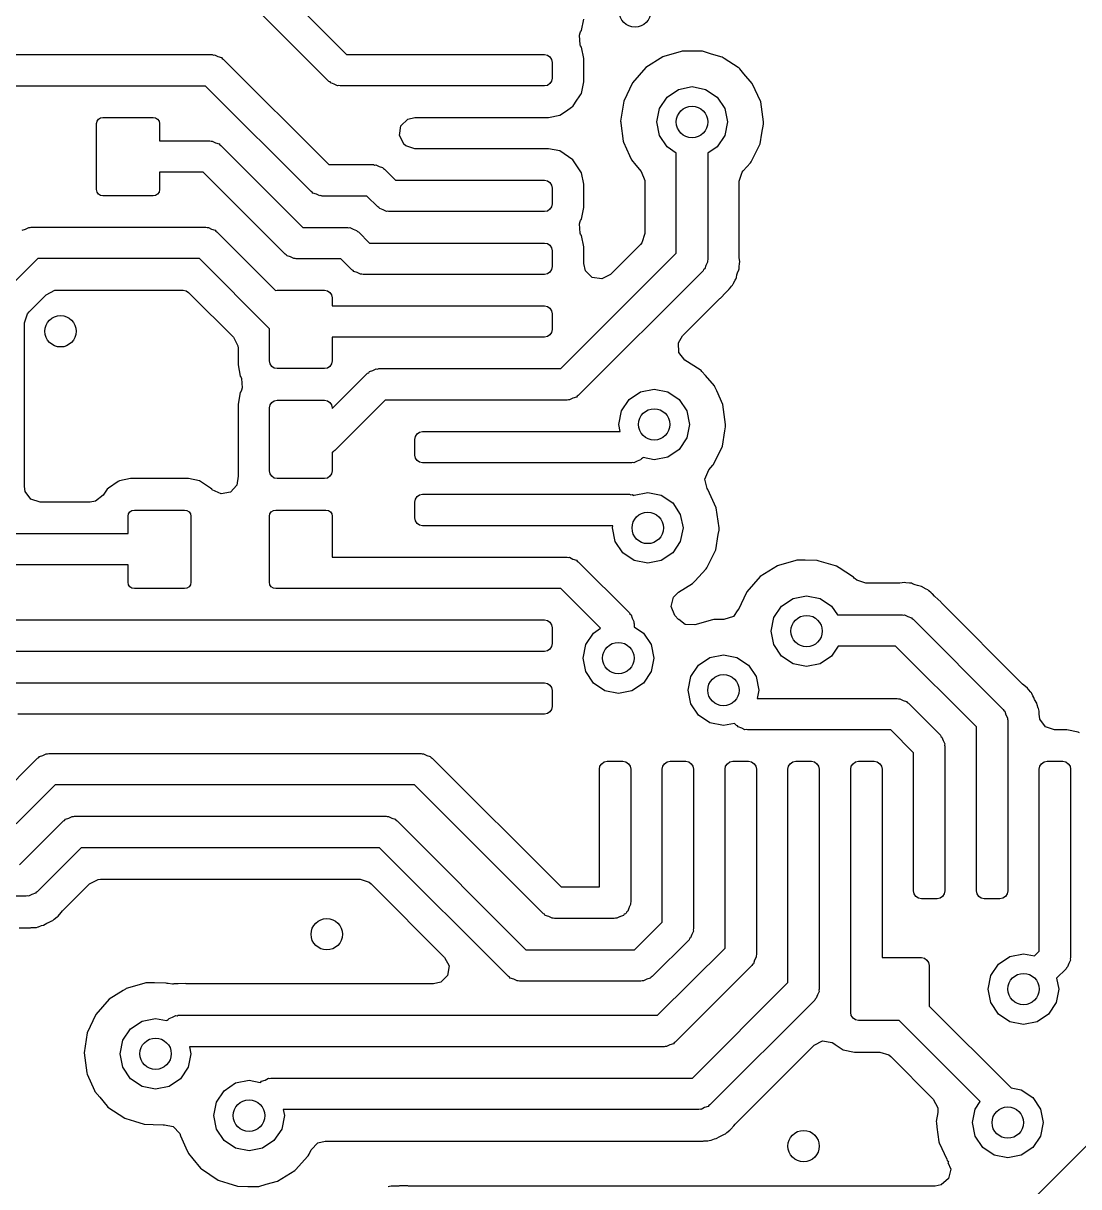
# Model space of a CAD drawing. Extents: x 100.2 to 143.8, y -109.8 to -50.2.
# Drawn here: x 125.68 to 132.4, y -103.61 to -96.2 of the extents above; entities that cross this region are included whole.
import ezdxf

# ---------------------------------------------------------------- set-up
doc = ezdxf.new("R2010")
doc.units = 0
doc.layers.add('BLACK', color=7, linetype='CONTINUOUS')

msp = doc.modelspace()

# ---------------------------------------------------------------- linework, layer by layer
at = {"layer": 'BLACK', "linetype": 'CONTINUOUS'}
for p, q in [((125.479, -94.1381), (127.741, -96.4)), ((127.629, -96.5707), (125.309, -94.2502)), ((129.236, -96.2477), (129.251, -96.1747)), ((129.223, -96.2769), (129.228, -96.2621)), ((129.228, -96.3379), (129.223, -96.2769)), ((129.228, -96.2621), (129.231, -96.2558)), ((129.231, -96.2558), (129.236, -96.2477)), ((129.231, -96.3442), (129.228, -96.3379)), ((129.236, -96.3523), (129.231, -96.3442)), ((129.251, -96.4253), (129.236, -96.3523)), ((125.375, -96.4005), (126.885, -96.4005)), ((126.885, -96.4005), (126.893, -96.403)), ((126.893, -96.403), (126.901, -96.4017)), ((126.901, -96.4017), (126.922, -96.4123)), ((126.922, -96.4123), (126.944, -96.4196)), ((126.944, -96.4196), (126.949, -96.4261)), ((126.949, -96.4261), (126.956, -96.4298)), ((126.956, -96.4298), (127.627, -97.101)), ((127.741, -96.4), (129, -96.4)), ((129, -96.4), (129.019, -96.4038)), ((129.019, -96.4038), (129.035, -96.4146)), ((129.035, -96.4146), (129.046, -96.4309)), ((129.046, -96.4309), (129.05, -96.45)), ((129.251, -96.5747), (129.251, -96.4253)), ((129.754, -96.414), (129.645, -96.4829)), ((129.761, -96.4121), (129.754, -96.414)), ((129.871, -96.3805), (129.761, -96.4121)), ((129.761, -96.4121), (129.761, -96.4121)), ((129.878, -96.3786), (129.871, -96.3805)), ((129.871, -96.3805), (129.871, -96.3805)), ((129.885, -96.3786), (129.878, -96.3786)), ((129.931, -96.3789), (129.885, -96.3786)), ((130.007, -96.3794), (129.931, -96.3789)), ((130.058, -96.3946), (130.007, -96.3794)), ((130.124, -96.4143), (130.058, -96.3946)), ((130.131, -96.4163), (130.124, -96.4143)), ((130.124, -96.4143), (130.124, -96.4143)), ((130.145, -96.4253), (130.131, -96.4163)), ((130.233, -96.4827), (130.145, -96.4253)), ((129.05, -96.45), (129.05, -96.55)), ((129.645, -96.4829), (129.56, -96.5796)), ((130.239, -96.4865), (130.233, -96.4827)), ((130.233, -96.4827), (130.233, -96.4827)), ((130.244, -96.4919), (130.239, -96.4865)), ((130.27, -96.5227), (130.244, -96.4919)), ((130.244, -96.4919), (130.244, -96.4919)), ((127.636, -96.5744), (127.629, -96.5707)), ((127.641, -96.5809), (127.636, -96.5744)), ((127.663, -96.5881), (127.641, -96.5809)), ((127.684, -96.5988), (127.663, -96.5881)), ((129.035, -96.5854), (129.019, -96.5962)), ((129.046, -96.5691), (129.035, -96.5854)), ((129.05, -96.55), (129.046, -96.5691)), ((129.236, -96.6477), (129.251, -96.5747)), ((129.56, -96.5796), (129.505, -96.6964)), ((130.323, -96.5843), (130.27, -96.5227)), ((130.377, -96.7018), (130.323, -96.5843)), ((126.844, -96.6005), (125.333, -96.6005)), ((127.515, -97.2717), (126.844, -96.6005)), ((127.692, -96.5975), (127.684, -96.5988)), ((127.7, -96.6), (127.692, -96.5975)), ((129, -96.6), (127.7, -96.6)), ((129.019, -96.5962), (129, -96.6)), ((129.199, -96.7034), (129.231, -96.6558)), ((129.231, -96.6558), (129.236, -96.6477)), ((129.781, -96.6704), (129.854, -96.6216)), ((129.854, -96.6216), (129.94, -96.6045)), ((129.94, -96.6045), (130.026, -96.6216)), ((130.026, -96.6216), (130.099, -96.6704)), ((129.14, -96.758), (129.172, -96.736)), ((129.172, -96.736), (129.181, -96.7306)), ((129.181, -96.7306), (129.199, -96.7034)), ((129.505, -96.6964), (129.485, -96.8239)), ((129.732, -96.7434), (129.781, -96.6704)), ((130.099, -96.6704), (130.148, -96.7434)), ((130.395, -96.8295), (130.377, -96.7018)), ((126.153, -96.8247), (126.162, -96.8117)), ((126.162, -96.8117), (126.175, -96.803)), ((126.175, -96.803), (126.19, -96.8)), ((126.19, -96.8), (126.51, -96.8)), ((126.51, -96.8), (126.525, -96.803)), ((126.525, -96.803), (126.538, -96.8117)), ((126.538, -96.8117), (126.547, -96.8247)), ((128.087, -96.8546), (128.13, -96.8113)), ((128.13, -96.8113), (128.175, -96.8005)), ((128.175, -96.8005), (128.222, -96.8005)), ((128.222, -96.8005), (128.225, -96.8)), ((128.225, -96.8), (129.027, -96.8)), ((129.027, -96.8), (129.098, -96.786)), ((129.098, -96.786), (129.14, -96.758)), ((129.715, -96.8295), (129.732, -96.7434)), ((130.148, -96.7434), (130.165, -96.8295)), ((126.15, -96.84), (126.153, -96.8247)), ((126.15, -97.26), (126.15, -96.84)), ((126.547, -96.8247), (126.55, -96.84)), ((126.55, -96.84), (126.55, -96.95)), ((128.077, -96.915), (128.087, -96.8546)), ((129.485, -96.8239), (129.486, -96.8309)), ((129.486, -96.8309), (129.486, -96.8309)), ((129.486, -96.8309), (129.487, -96.8373)), ((129.487, -96.8373), (129.502, -96.9519)), ((129.732, -96.9156), (129.715, -96.8295)), ((130.165, -96.8295), (130.148, -96.9156)), ((130.385, -96.9005), (130.394, -96.8444)), ((130.394, -96.8444), (130.395, -96.8406)), ((130.394, -96.8444), (130.394, -96.8444)), ((130.395, -96.8406), (130.395, -96.8295)), ((126.55, -96.95), (126.87, -96.95)), ((126.87, -96.95), (126.878, -96.9525)), ((126.878, -96.9525), (126.886, -96.9512)), ((126.886, -96.9512), (126.907, -96.9619)), ((126.907, -96.9619), (126.929, -96.9691)), ((128.105, -96.9695), (128.077, -96.915)), ((129.502, -96.9519), (129.504, -96.9583)), ((129.504, -96.9583), (129.504, -96.9583)), ((129.504, -96.9583), (129.542, -97.0435)), ((129.781, -96.9886), (129.732, -96.9156)), ((130.148, -96.9156), (130.099, -96.9886)), ((130.374, -96.9679), (130.385, -96.9005)), ((126.929, -96.9691), (126.934, -96.9756)), ((126.934, -96.9756), (126.941, -96.9793)), ((126.941, -96.9793), (127.462, -97.5005)), ((128.106, -96.9705), (128.105, -96.9695)), ((128.118, -96.9806), (128.106, -96.9705)), ((128.176, -96.9995), (128.118, -96.9806)), ((128.222, -96.9995), (128.176, -96.9995)), ((128.225, -97), (128.222, -96.9995)), ((129.027, -97), (128.225, -97)), ((129.098, -97.014), (129.027, -97)), ((129.181, -97.0694), (129.098, -97.014)), ((129.84, -97.0281), (129.781, -96.9886)), ((129.84, -97.6643), (129.84, -97.0281)), ((130.099, -96.9886), (130.04, -97.0281)), ((130.04, -97.0281), (130.04, -97.7057)), ((130.317, -97.084), (130.374, -96.9679)), ((127.627, -97.101), (127.912, -97.101)), ((127.912, -97.101), (127.919, -97.1035)), ((127.919, -97.1035), (127.927, -97.1022)), ((127.927, -97.1022), (127.948, -97.1128)), ((127.948, -97.1128), (127.97, -97.1201)), ((129.236, -97.1523), (129.181, -97.0694)), ((129.542, -97.0435), (129.554, -97.07)), ((129.554, -97.07), (129.582, -97.1034)), ((129.582, -97.1034), (129.616, -97.1446)), ((130.266, -97.1406), (130.313, -97.0892)), ((130.313, -97.0892), (130.317, -97.084)), ((130.313, -97.0892), (130.313, -97.0892)), ((126.829, -97.15), (126.55, -97.15)), ((126.55, -97.15), (126.55, -97.26)), ((127.35, -97.6712), (126.829, -97.15)), ((127.97, -97.1201), (127.975, -97.1266)), ((127.975, -97.1266), (127.982, -97.1303)), ((127.982, -97.1303), (128.052, -97.2)), ((129.251, -97.2253), (129.236, -97.1523)), ((129.616, -97.1446), (129.639, -97.2013)), ((130.241, -97.207), (130.259, -97.1488)), ((130.259, -97.1488), (130.266, -97.1406)), ((126.153, -97.2753), (126.15, -97.26)), ((126.55, -97.26), (126.547, -97.2753)), ((128.052, -97.2), (129, -97.2)), ((129, -97.2), (129.019, -97.2038)), ((129.019, -97.2038), (129.035, -97.2146)), ((129.035, -97.2146), (129.046, -97.2309)), ((129.046, -97.2309), (129.05, -97.25)), ((129.05, -97.25), (129.05, -97.35)), ((129.251, -97.3747), (129.251, -97.2253)), ((129.639, -97.2013), (129.64, -97.2083)), ((129.64, -97.2083), (129.64, -97.5402)), ((130.241, -97.6783), (130.241, -97.207)), ((126.162, -97.2883), (126.153, -97.2753)), ((126.175, -97.297), (126.162, -97.2883)), ((126.19, -97.3), (126.175, -97.297)), ((126.51, -97.3), (126.19, -97.3)), ((126.525, -97.297), (126.51, -97.3)), ((126.538, -97.2883), (126.525, -97.297)), ((126.547, -97.2753), (126.538, -97.2883)), ((127.522, -97.2753), (127.515, -97.2717)), ((127.527, -97.2819), (127.522, -97.2753)), ((127.549, -97.2891), (127.527, -97.2819)), ((127.57, -97.2997), (127.549, -97.2891)), ((127.578, -97.2985), (127.57, -97.2997)), ((127.586, -97.301), (127.578, -97.2985)), ((127.87, -97.301), (127.586, -97.301)), ((127.94, -97.3707), (127.87, -97.301)), ((127.947, -97.3744), (127.94, -97.3707)), ((127.952, -97.3809), (127.947, -97.3744)), ((127.974, -97.3881), (127.952, -97.3809)), ((127.995, -97.3988), (127.974, -97.3881)), ((128.003, -97.3975), (127.995, -97.3988)), ((128.011, -97.4), (128.003, -97.3975)), ((129, -97.4), (128.011, -97.4)), ((129.019, -97.3962), (129, -97.4)), ((129.035, -97.3854), (129.019, -97.3962)), ((129.046, -97.3691), (129.035, -97.3854)), ((129.05, -97.35), (129.046, -97.3691)), ((129.236, -97.4477), (129.251, -97.3747)), ((129.223, -97.4769), (129.228, -97.4621)), ((129.228, -97.5379), (129.223, -97.4769)), ((129.228, -97.4621), (129.231, -97.4558)), ((129.231, -97.4558), (129.236, -97.4477)), ((125.675, -97.5186), (125.697, -97.5114)), ((125.697, -97.5114), (125.718, -97.5008)), ((125.718, -97.5008), (125.726, -97.502)), ((125.726, -97.502), (125.734, -97.4995)), ((125.734, -97.4995), (126.845, -97.4995)), ((126.845, -97.4995), (126.853, -97.502)), ((126.853, -97.502), (126.861, -97.5008)), ((126.861, -97.5008), (126.882, -97.5114)), ((126.882, -97.5114), (126.904, -97.5186)), ((126.904, -97.5186), (126.909, -97.5251)), ((126.909, -97.5251), (126.916, -97.5288)), ((126.916, -97.5288), (127.289, -97.9021)), ((127.462, -97.5005), (127.746, -97.5005)), ((127.746, -97.5005), (127.754, -97.503)), ((127.754, -97.503), (127.762, -97.5017)), ((127.762, -97.5017), (127.783, -97.5123)), ((127.783, -97.5123), (127.805, -97.5196)), ((127.805, -97.5196), (127.81, -97.5261)), ((127.81, -97.5261), (127.817, -97.5298)), ((127.817, -97.5298), (127.887, -97.6)), ((129.231, -97.5442), (129.228, -97.5379)), ((129.236, -97.5523), (129.231, -97.5442)), ((129.251, -97.6253), (129.236, -97.5523)), ((129.64, -97.5402), (129.621, -97.5984)), ((127.887, -97.6), (129, -97.6)), ((129, -97.6), (129.019, -97.6038)), ((129.019, -97.6038), (129.035, -97.6146)), ((129.035, -97.6146), (129.046, -97.6309)), ((129.046, -97.6309), (129.05, -97.65)), ((129.251, -97.7312), (129.251, -97.6253)), ((129.611, -97.6102), (129.42, -97.8012)), ((129.621, -97.5984), (129.611, -97.6102)), ((125.775, -97.6995), (125.49, -97.9841)), ((126.804, -97.6995), (125.775, -97.6995)), ((127.25, -98.1457), (126.804, -97.6995)), ((127.357, -97.6749), (127.35, -97.6712)), ((127.362, -97.6814), (127.357, -97.6749)), ((127.384, -97.6886), (127.362, -97.6814)), ((127.405, -97.6992), (127.384, -97.6886)), ((127.413, -97.698), (127.405, -97.6992)), ((127.42, -97.7005), (127.413, -97.698)), ((127.705, -97.7005), (127.42, -97.7005)), ((127.775, -97.7707), (127.705, -97.7005)), ((129.05, -97.65), (129.05, -97.75)), ((129.104, -98.4), (129.84, -97.6643)), ((130.241, -97.6917), (130.241, -97.6783)), ((130.245, -97.7206), (130.241, -97.6917)), ((127.782, -97.7744), (127.775, -97.7707)), ((127.787, -97.7809), (127.782, -97.7744)), ((129.046, -97.7691), (129.035, -97.7854)), ((129.05, -97.75), (129.046, -97.7691)), ((130.011, -97.7764), (129.216, -98.5707)), ((129.261, -97.7761), (129.251, -97.7312)), ((129.305, -97.8194), (129.261, -97.7761)), ((130.014, -97.7692), (130.011, -97.7764)), ((130.021, -97.7645), (130.014, -97.7692)), ((130.028, -97.7422), (130.021, -97.7645)), ((130.039, -97.7213), (130.028, -97.7422)), ((130.04, -97.7057), (130.038, -97.7134)), ((130.038, -97.7134), (130.039, -97.7213)), ((130.23, -97.7898), (130.237, -97.7716)), ((130.237, -97.7715), (130.24, -97.7651)), ((130.237, -97.7716), (130.237, -97.7715)), ((130.24, -97.7651), (130.241, -97.7588)), ((130.241, -97.7526), (130.243, -97.7297)), ((130.241, -97.7588), (130.241, -97.7526)), ((130.243, -97.7295), (130.245, -97.7206)), ((130.243, -97.7297), (130.243, -97.7295)), ((130.243, -97.7295), (130.243, -97.7295)), ((127.809, -97.7881), (127.787, -97.7809)), ((127.83, -97.7988), (127.809, -97.7881)), ((127.838, -97.7975), (127.83, -97.7988)), ((127.846, -97.8), (127.838, -97.7975)), ((129, -97.8), (127.846, -97.8)), ((129.019, -97.7962), (129, -97.8)), ((129.035, -97.7854), (129.019, -97.7962)), ((129.365, -97.829), (129.305, -97.8194)), ((129.42, -97.8012), (129.365, -97.829)), ((130.203, -97.8583), (130.213, -97.839)), ((130.213, -97.839), (130.214, -97.8371)), ((130.214, -97.8371), (130.219, -97.8295)), ((130.214, -97.8371), (130.214, -97.8371)), ((130.219, -97.8295), (130.222, -97.8194)), ((130.222, -97.8194), (130.226, -97.8036)), ((130.226, -97.8036), (130.23, -97.7898)), ((125.829, -97.929), (125.884, -97.9012)), ((125.884, -97.9012), (125.899, -97.9)), ((125.899, -97.9), (126.4, -97.9)), ((126.4, -97.9), (126.4, -97.9)), ((126.4, -97.9), (126.7, -97.9)), ((126.7, -97.9), (126.719, -97.9038)), ((126.719, -97.9038), (126.735, -97.9146)), ((126.735, -97.9146), (126.739, -97.9195)), ((126.739, -97.9195), (126.75, -97.929)), ((127.289, -97.9021), (127.3, -97.9)), ((127.3, -97.9), (127.6, -97.9)), ((127.6, -97.9), (127.619, -97.9038)), ((127.619, -97.9038), (127.635, -97.9146)), ((127.635, -97.9146), (127.646, -97.9309)), ((130.122, -97.9511), (130.156, -97.9149)), ((130.156, -97.9149), (130.158, -97.9122)), ((130.158, -97.9122), (130.172, -97.8984)), ((130.172, -97.8984), (130.175, -97.8947)), ((130.175, -97.8947), (130.178, -97.8908)), ((130.178, -97.8908), (130.192, -97.8757)), ((130.192, -97.8757), (130.198, -97.869)), ((130.192, -97.8757), (130.192, -97.8757)), ((130.198, -97.869), (130.202, -97.8605)), ((130.202, -97.8605), (130.203, -97.8583)), ((130.202, -97.8605), (130.202, -97.8605)), ((125.72, -98.0381), (125.829, -97.929)), ((126.75, -97.929), (127.021, -98.1998)), ((127.646, -97.9309), (127.65, -97.95)), ((127.65, -97.95), (127.65, -98)), ((127.65, -98), (129, -98)), ((129, -98), (129.019, -98.0038)), ((129.963, -98.1082), (130.115, -97.956)), ((130.115, -97.956), (130.118, -97.9533)), ((130.118, -97.9533), (130.122, -97.9511)), ((125.691, -98.1082), (125.71, -98.05)), ((125.71, -98.05), (125.72, -98.0381)), ((129.019, -98.0038), (129.035, -98.0146)), ((129.035, -98.0146), (129.046, -98.0309)), ((129.046, -98.0309), (129.05, -98.05)), ((129.05, -98.05), (129.05, -98.15)), ((125.691, -99.1505), (125.691, -98.1082)), ((127.25, -98.35), (127.25, -98.1457)), ((129.05, -98.15), (129.046, -98.1691)), ((129.879, -98.192), (129.963, -98.1082)), ((127.021, -98.1998), (127.048, -98.2543)), ((129, -98.2), (127.65, -98.2)), ((127.65, -98.2), (127.65, -98.35)), ((129.019, -98.1962), (129, -98.2)), ((129.035, -98.1854), (129.019, -98.1962)), ((129.046, -98.1691), (129.035, -98.1854)), ((129.853, -98.2364), (129.879, -98.192)), ((127.048, -98.2543), (127.05, -98.2698)), ((127.05, -98.2698), (127.05, -98.3747)), ((129.856, -98.2975), (129.853, -98.2364)), ((129.895, -98.345), (129.856, -98.2975)), ((127.254, -98.3691), (127.25, -98.35)), ((127.265, -98.3854), (127.254, -98.3691)), ((127.646, -98.3691), (127.635, -98.3854)), ((127.65, -98.35), (127.646, -98.3691)), ((129.992, -98.4082), (129.895, -98.345)), ((127.05, -98.3747), (127.064, -98.4477)), ((127.281, -98.3962), (127.265, -98.3854)), ((127.3, -98.4), (127.281, -98.3962)), ((127.6, -98.4), (127.3, -98.4)), ((127.619, -98.3962), (127.6, -98.4)), ((127.635, -98.3854), (127.619, -98.3962)), ((127.65, -98.6543), (127.875, -98.4293)), ((127.875, -98.4293), (127.882, -98.4256)), ((127.882, -98.4256), (127.887, -98.4191)), ((127.887, -98.4191), (127.909, -98.4119)), ((127.909, -98.4119), (127.93, -98.4012)), ((127.93, -98.4012), (127.938, -98.4025)), ((127.938, -98.4025), (127.946, -98.4)), ((127.946, -98.4), (129.104, -98.4)), ((129.998, -98.412), (129.992, -98.4082)), ((129.992, -98.4082), (129.992, -98.4082)), ((130.003, -98.4174), (129.998, -98.412)), ((130.026, -98.4444), (130.003, -98.4174)), ((130.003, -98.4174), (130.003, -98.4174)), ((130.082, -98.5098), (130.026, -98.4444)), ((127.064, -98.4477), (127.069, -98.4558)), ((127.069, -98.4558), (127.072, -98.4621)), ((127.072, -98.4621), (127.077, -98.5231)), ((130.085, -98.5162), (130.082, -98.5098)), ((130.097, -98.5411), (130.085, -98.5162)), ((130.085, -98.5162), (130.085, -98.5162)), ((127.064, -98.5523), (127.05, -98.6253)), ((127.069, -98.5442), (127.064, -98.5523)), ((127.072, -98.5379), (127.069, -98.5442)), ((127.077, -98.5231), (127.072, -98.5379)), ((129.182, -98.5881), (129.161, -98.5988)), ((129.204, -98.5809), (129.182, -98.5881)), ((129.209, -98.5744), (129.204, -98.5809)), ((129.216, -98.5707), (129.209, -98.5744)), ((129.54, -98.5959), (129.613, -98.5471)), ((129.613, -98.5471), (129.699, -98.53)), ((129.699, -98.53), (129.785, -98.5471)), ((129.785, -98.5471), (129.858, -98.5959)), ((130.136, -98.6273), (130.097, -98.5411)), ((127.05, -98.6253), (127.05, -99.0747)), ((127.25, -98.65), (127.254, -98.6309)), ((127.25, -99.05), (127.25, -98.65)), ((127.254, -98.6309), (127.265, -98.6146)), ((127.265, -98.6146), (127.281, -98.6038)), ((127.281, -98.6038), (127.3, -98.6)), ((127.3, -98.6), (127.6, -98.6)), ((127.6, -98.6), (127.619, -98.6038)), ((127.619, -98.6038), (127.635, -98.6146)), ((127.635, -98.6146), (127.646, -98.6309)), ((127.646, -98.6309), (127.65, -98.65)), ((127.65, -98.65), (127.65, -98.6543)), ((127.987, -98.6), (127.666, -98.9207)), ((129.146, -98.6), (127.987, -98.6)), ((129.153, -98.5975), (129.146, -98.6)), ((129.161, -98.5988), (129.153, -98.5975)), ((129.491, -98.6689), (129.54, -98.5959)), ((129.858, -98.5959), (129.907, -98.6689)), ((130.154, -98.755), (130.136, -98.6273)), ((129.474, -98.755), (129.491, -98.6689)), ((129.907, -98.6689), (129.924, -98.755)), ((128.179, -98.8309), (128.19, -98.8146)), ((128.19, -98.8146), (128.206, -98.8038)), ((128.206, -98.8038), (128.225, -98.8)), ((128.225, -98.8), (129.483, -98.8)), ((129.483, -98.8), (129.474, -98.755)), ((129.924, -98.755), (129.907, -98.8411)), ((130.133, -98.8934), (130.149, -98.7962)), ((130.149, -98.7962), (130.153, -98.7699)), ((130.153, -98.7699), (130.154, -98.7661)), ((130.153, -98.7699), (130.153, -98.7699)), ((130.154, -98.7661), (130.154, -98.755)), ((128.175, -98.85), (128.179, -98.8309)), ((128.175, -98.95), (128.175, -98.85)), ((129.907, -98.8411), (129.858, -98.9141)), ((127.654, -98.9309), (127.65, -98.9324)), ((127.65, -98.9324), (127.65, -99.05)), ((127.659, -98.9244), (127.654, -98.9309)), ((127.666, -98.9207), (127.659, -98.9244)), ((128.179, -98.9691), (128.175, -98.95)), ((129.785, -98.9629), (129.699, -98.98)), ((129.858, -98.9141), (129.785, -98.9629)), ((130.076, -99.0095), (130.133, -98.8934)), ((128.19, -98.9854), (128.179, -98.9691)), ((128.206, -98.9962), (128.19, -98.9854)), ((128.225, -99), (128.206, -98.9962)), ((129.554, -99), (128.225, -99)), ((129.562, -98.9975), (129.554, -99)), ((129.57, -98.9988), (129.562, -98.9975)), ((129.591, -98.9881), (129.57, -98.9988)), ((129.613, -98.9809), (129.591, -98.9881)), ((129.618, -98.9744), (129.613, -98.9809)), ((129.625, -98.9707), (129.618, -98.9744)), ((129.629, -98.9661), (129.625, -98.9707)), ((129.699, -98.98), (129.629, -98.9661)), ((130.046, -99.0431), (130.072, -99.0147)), ((130.072, -99.0147), (130.076, -99.0095)), ((130.072, -99.0147), (130.072, -99.0147)), ((126.366, -99.0995), (126.296, -99.1135)), ((126.397, -99.0995), (126.366, -99.0995)), ((126.4, -99.1), (126.397, -99.0995)), ((126.7, -99.1), (126.4, -99.1)), ((126.703, -99.0995), (126.7, -99.1)), ((126.734, -99.0995), (126.703, -99.0995)), ((126.804, -99.1135), (126.734, -99.0995)), ((127.05, -99.0844), (127.043, -99.1408)), ((127.05, -99.0747), (127.051, -99.0801)), ((127.051, -99.0843), (127.05, -99.0844)), ((127.051, -99.0801), (127.051, -99.0803)), ((127.051, -99.0803), (127.051, -99.0843)), ((127.254, -99.0691), (127.25, -99.05)), ((127.265, -99.0854), (127.254, -99.0691)), ((127.281, -99.0962), (127.265, -99.0854)), ((127.3, -99.1), (127.281, -99.0962)), ((127.6, -99.1), (127.3, -99.1)), ((127.619, -99.0962), (127.6, -99.1)), ((127.635, -99.0854), (127.619, -99.0962)), ((127.646, -99.0691), (127.635, -99.0854)), ((127.65, -99.05), (127.646, -99.0691)), ((130.021, -99.1036), (130.046, -99.0431)), ((130.036, -99.1628), (130.021, -99.1036)), ((125.696, -99.1811), (125.691, -99.1505)), ((125.732, -99.2306), (125.696, -99.1811)), ((126.217, -99.1666), (126.195, -99.1996)), ((126.225, -99.1612), (126.217, -99.1666)), ((126.288, -99.1189), (126.225, -99.1612)), ((126.296, -99.1135), (126.288, -99.1189)), ((126.288, -99.1189), (126.288, -99.1189)), ((126.812, -99.1189), (126.804, -99.1135)), ((126.875, -99.1612), (126.812, -99.1189)), ((126.812, -99.1189), (126.812, -99.1189)), ((126.883, -99.1666), (126.875, -99.1612)), ((126.886, -99.1707), (126.883, -99.1666)), ((126.942, -99.1977), (126.886, -99.1707)), ((127.002, -99.1858), (126.942, -99.1977)), ((127.043, -99.1408), (127.002, -99.1858)), ((130.036, -99.1636), (130.036, -99.1628)), ((130.041, -99.169), (130.036, -99.1636)), ((130.094, -99.2864), (130.041, -99.169)), ((125.79, -99.2495), (125.732, -99.2306)), ((126.108, -99.2495), (125.79, -99.2495)), ((126.143, -99.2434), (126.108, -99.2495)), ((126.191, -99.2055), (126.143, -99.2434)), ((126.195, -99.1996), (126.191, -99.2055)), ((128.175, -99.25), (128.179, -99.2309)), ((128.175, -99.35), (128.175, -99.25)), ((128.179, -99.2309), (128.19, -99.2146)), ((128.19, -99.2146), (128.206, -99.2038)), ((128.206, -99.2038), (128.225, -99.2)), ((128.225, -99.2), (129.543, -99.2)), ((129.543, -99.2), (129.551, -99.2025)), ((129.551, -99.2025), (129.559, -99.2012)), ((129.559, -99.2012), (129.57, -99.207)), ((129.57, -99.207), (129.572, -99.2063)), ((129.572, -99.2063), (129.658, -99.1892)), ((129.658, -99.1892), (129.744, -99.2063)), ((129.744, -99.2063), (129.817, -99.2551)), ((129.817, -99.2551), (129.865, -99.3281)), ((126.35, -99.34), (126.353, -99.3247)), ((126.353, -99.3247), (126.362, -99.3117)), ((126.362, -99.3117), (126.375, -99.303)), ((126.375, -99.303), (126.39, -99.3)), ((126.39, -99.3), (126.71, -99.3)), ((126.71, -99.3), (126.725, -99.303)), ((126.725, -99.303), (126.738, -99.3117)), ((126.738, -99.3117), (126.747, -99.3247)), ((126.747, -99.3247), (126.75, -99.34)), ((127.25, -99.34), (127.253, -99.3247)), ((127.253, -99.3247), (127.262, -99.3117)), ((127.262, -99.3117), (127.275, -99.303)), ((127.275, -99.303), (127.29, -99.3)), ((127.29, -99.3), (127.61, -99.3)), ((127.61, -99.3), (127.625, -99.303)), ((127.625, -99.303), (127.638, -99.3117)), ((127.638, -99.3117), (127.647, -99.3247)), ((127.647, -99.3247), (127.65, -99.34)), ((129.865, -99.3281), (129.883, -99.4142)), ((130.113, -99.4142), (130.094, -99.2864)), ((126.35, -99.45), (126.35, -99.34)), ((126.75, -99.34), (126.75, -99.76)), ((127.25, -99.76), (127.25, -99.34)), ((127.65, -99.34), (127.65, -99.6)), ((128.179, -99.3691), (128.175, -99.35)), ((128.19, -99.3854), (128.179, -99.3691)), ((128.206, -99.3962), (128.19, -99.3854)), ((128.225, -99.4), (128.206, -99.3962)), ((129.435, -99.4), (128.225, -99.4)), ((129.433, -99.4142), (129.435, -99.4)), ((125.49, -99.45), (126.35, -99.45)), ((129.45, -99.5003), (129.433, -99.4142)), ((129.883, -99.4142), (129.865, -99.5003)), ((130.091, -99.5525), (130.107, -99.4565)), ((130.107, -99.4565), (130.112, -99.4291)), ((130.112, -99.4291), (130.113, -99.4253)), ((130.112, -99.4291), (130.112, -99.4291)), ((130.113, -99.4253), (130.113, -99.4142)), ((129.499, -99.5733), (129.45, -99.5003)), ((129.865, -99.5003), (129.817, -99.5733)), ((130.035, -99.6687), (130.091, -99.5525)), ((127.65, -99.6), (129.146, -99.6)), ((129.146, -99.6), (129.153, -99.6025)), ((129.153, -99.6025), (129.161, -99.6012)), ((129.161, -99.6012), (129.182, -99.6119)), ((129.182, -99.6119), (129.204, -99.6191)), ((129.204, -99.6191), (129.209, -99.6256)), ((129.209, -99.6256), (129.216, -99.6293)), ((129.216, -99.6293), (129.542, -99.9546)), ((129.572, -99.622), (129.499, -99.5733)), ((129.658, -99.6392), (129.572, -99.622)), ((129.744, -99.622), (129.658, -99.6392)), ((129.817, -99.5733), (129.744, -99.622)), ((130.6, -99.6217), (130.49, -99.6532)), ((130.607, -99.6197), (130.6, -99.6217)), ((130.6, -99.6217), (130.6, -99.6217)), ((130.614, -99.6198), (130.607, -99.6197)), ((130.66, -99.62), (130.614, -99.6198)), ((130.736, -99.6205), (130.66, -99.62)), ((130.75, -99.6247), (130.736, -99.6205)), ((130.853, -99.6555), (130.75, -99.6247)), ((126.35, -99.65), (125.458, -99.65)), ((126.35, -99.76), (126.35, -99.65)), ((129.958, -99.7538), (130.03, -99.6739)), ((130.03, -99.6739), (130.035, -99.6687)), ((130.03, -99.6739), (130.03, -99.6739)), ((130.483, -99.6552), (130.374, -99.724)), ((130.49, -99.6532), (130.483, -99.6552)), ((130.49, -99.6532), (130.49, -99.6532)), ((130.86, -99.6575), (130.853, -99.6555)), ((130.853, -99.6555), (130.853, -99.6555)), ((130.877, -99.6687), (130.86, -99.6575)), ((130.962, -99.7238), (130.877, -99.6687)), ((126.353, -99.7753), (126.35, -99.76)), ((126.362, -99.7883), (126.353, -99.7753)), ((126.747, -99.7753), (126.738, -99.7883)), ((126.75, -99.76), (126.747, -99.7753)), ((127.253, -99.7753), (127.25, -99.76)), ((127.262, -99.7883), (127.253, -99.7753)), ((129.854, -99.822), (129.942, -99.768)), ((129.942, -99.768), (129.948, -99.7643)), ((129.948, -99.7643), (129.958, -99.7538)), ((130.374, -99.724), (130.289, -99.8208)), ((130.968, -99.7277), (130.962, -99.7238)), ((130.962, -99.7238), (130.962, -99.7238)), ((130.973, -99.733), (130.968, -99.7277)), ((130.978, -99.7376), (130.973, -99.733)), ((130.988, -99.7471), (130.978, -99.7376)), ((130.978, -99.7376), (130.978, -99.7376)), ((131.047, -99.766), (130.988, -99.7471)), ((131.25, -99.766), (131.047, -99.766)), ((131.263, -99.7651), (131.25, -99.766)), ((131.292, -99.7612), (131.263, -99.7651)), ((131.301, -99.7633), (131.292, -99.7612)), ((131.324, -99.766), (131.301, -99.7633)), ((131.301, -99.7633), (131.301, -99.7633)), ((131.301, -99.7633), (131.301, -99.7633)), ((131.33, -99.766), (131.324, -99.766)), ((131.337, -99.7666), (131.33, -99.766)), ((131.343, -99.7692), (131.337, -99.7666)), ((131.361, -99.7765), (131.343, -99.7692)), ((131.343, -99.7692), (131.343, -99.7692)), ((131.375, -99.7809), (131.361, -99.7765)), ((126.375, -99.797), (126.362, -99.7883)), ((126.39, -99.8), (126.375, -99.797)), ((126.71, -99.8), (126.39, -99.8)), ((126.725, -99.797), (126.71, -99.8)), ((126.738, -99.7883), (126.725, -99.797)), ((127.275, -99.797), (127.262, -99.7883)), ((127.29, -99.8), (127.275, -99.797)), ((129.104, -99.8), (127.29, -99.8)), ((129.358, -100.053), (129.104, -99.8)), ((129.822, -99.855), (129.854, -99.822)), ((130.289, -99.8208), (130.234, -99.9376)), ((130.583, -99.8628), (130.669, -99.8456)), ((130.669, -99.8456), (130.755, -99.8628)), ((131.401, -99.787), (131.375, -99.7809)), ((131.409, -99.7922), (131.401, -99.787)), ((131.411, -99.7935), (131.409, -99.7922)), ((131.409, -99.7922), (131.409, -99.7922)), ((131.43, -99.8038), (131.411, -99.7935)), ((131.441, -99.8081), (131.43, -99.8038)), ((131.447, -99.8143), (131.441, -99.8081)), ((131.462, -99.8283), (131.447, -99.8143)), ((131.466, -99.8317), (131.462, -99.8283)), ((131.47, -99.8342), (131.466, -99.8317)), ((131.484, -99.848), (131.47, -99.8342)), ((131.486, -99.8506), (131.484, -99.848)), ((131.523, -99.8842), (131.486, -99.8506)), ((129.808, -99.9145), (129.822, -99.855)), ((129.831, -99.9709), (129.808, -99.9145)), ((130.461, -99.9845), (130.51, -99.9115)), ((130.51, -99.9115), (130.583, -99.8628)), ((130.755, -99.8628), (130.828, -99.9115)), ((130.828, -99.9115), (130.865, -99.9665)), ((131.525, -99.8887), (131.523, -99.8842)), ((131.527, -99.8918), (131.525, -99.8887)), ((132.043, -100.408), (131.527, -99.8918)), ((125.432, -100), (129, -100)), ((129, -100), (129.019, -100.004)), ((129.542, -99.9546), (129.545, -99.9618)), ((129.545, -99.9618), (129.552, -99.9665)), ((129.552, -99.9665), (129.559, -99.9888)), ((129.559, -99.9888), (129.57, -100.01)), ((129.854, -99.9978), (129.831, -99.9709)), ((129.856, -99.996), (129.854, -99.9978)), ((129.897, -100.029), (129.856, -99.996)), ((130.071, -99.9984), (129.958, -100.031)), ((130.078, -99.9965), (130.071, -99.9984)), ((130.071, -99.9984), (130.071, -99.9984)), ((130.085, -99.9965), (130.078, -99.9965)), ((130.095, -99.9966), (130.085, -99.9965)), ((130.143, -99.9969), (130.095, -99.9966)), ((130.203, -99.9769), (130.143, -99.9969)), ((130.231, -99.9364), (130.203, -99.9769)), ((130.234, -99.9376), (130.231, -99.9364)), ((130.444, -100.071), (130.461, -99.9845)), ((130.865, -99.9665), (131.277, -99.9665)), ((131.277, -99.9665), (131.285, -99.969)), ((131.285, -99.969), (131.293, -99.9677)), ((131.293, -99.9677), (131.314, -99.9784)), ((131.314, -99.9784), (131.336, -99.9856)), ((131.336, -99.9856), (131.341, -99.9921)), ((131.341, -99.9921), (131.348, -99.9958)), ((131.348, -99.9958), (131.921, -100.569)), ((129.019, -100.004), (129.035, -100.015)), ((129.035, -100.015), (129.046, -100.031)), ((129.046, -100.031), (129.05, -100.05)), ((129.05, -100.05), (129.05, -100.15)), ((129.312, -100.084), (129.358, -100.053)), ((129.57, -100.01), (129.569, -100.018)), ((129.569, -100.018), (129.571, -100.025)), ((129.571, -100.025), (129.571, -100.044)), ((129.571, -100.044), (129.63, -100.084)), ((129.958, -100.031), (129.897, -100.029)), ((130.461, -100.157), (130.444, -100.071)), ((129.05, -100.15), (129.046, -100.169)), ((129.263, -100.157), (129.312, -100.084)), ((129.63, -100.084), (129.679, -100.157)), ((129, -100.2), (125.473, -100.2)), ((129.019, -100.196), (129, -100.2)), ((129.035, -100.185), (129.019, -100.196)), ((129.046, -100.169), (129.035, -100.185)), ((129.246, -100.243), (129.263, -100.157)), ((129.679, -100.157), (129.696, -100.243)), ((130.054, -100.24), (130.14, -100.222)), ((130.14, -100.222), (130.226, -100.24)), ((130.51, -100.23), (130.461, -100.157)), ((130.87, -100.166), (130.828, -100.23)), ((131.236, -100.166), (130.87, -100.166)), ((131.75, -100.681), (131.236, -100.166)), ((129.263, -100.329), (129.246, -100.243)), ((129.696, -100.243), (129.679, -100.329)), ((129.932, -100.361), (129.981, -100.288)), ((129.981, -100.288), (130.054, -100.24)), ((130.226, -100.24), (130.299, -100.288)), ((130.299, -100.288), (130.348, -100.361)), ((130.583, -100.279), (130.51, -100.23)), ((130.669, -100.296), (130.583, -100.279)), ((130.755, -100.279), (130.669, -100.296)), ((130.828, -100.23), (130.755, -100.279)), ((129.312, -100.402), (129.263, -100.329)), ((129.679, -100.329), (129.63, -100.402)), ((129.915, -100.447), (129.932, -100.361)), ((130.348, -100.361), (130.365, -100.447)), ((125.608, -100.4), (129, -100.4)), ((129, -100.4), (129.019, -100.404)), ((129.019, -100.404), (129.035, -100.415)), ((129.035, -100.415), (129.046, -100.431)), ((129.046, -100.431), (129.05, -100.45)), ((129.385, -100.451), (129.312, -100.402)), ((129.63, -100.402), (129.557, -100.451)), ((132.053, -100.416), (132.043, -100.408)), ((132.076, -100.434), (132.053, -100.416)), ((132.081, -100.442), (132.076, -100.434)), ((132.096, -100.46), (132.081, -100.442)), ((132.081, -100.442), (132.081, -100.442)), ((129.05, -100.45), (129.05, -100.55)), ((129.471, -100.468), (129.385, -100.451)), ((129.557, -100.451), (129.471, -100.468)), ((129.932, -100.534), (129.915, -100.447)), ((130.365, -100.447), (130.354, -100.5)), ((130.354, -100.5), (131.246, -100.5)), ((131.246, -100.5), (131.254, -100.503)), ((131.254, -100.503), (131.262, -100.502)), ((131.262, -100.502), (131.283, -100.512)), ((131.283, -100.512), (131.305, -100.52)), ((131.305, -100.52), (131.31, -100.526)), ((132.1, -100.464), (132.096, -100.46)), ((132.104, -100.469), (132.1, -100.464)), ((132.11, -100.483), (132.104, -100.469)), ((132.115, -100.494), (132.11, -100.483)), ((132.121, -100.507), (132.115, -100.494)), ((132.135, -100.529), (132.121, -100.507)), ((129.035, -100.585), (129.019, -100.596)), ((129.046, -100.569), (129.035, -100.585)), ((129.05, -100.55), (129.046, -100.569)), ((129.981, -100.606), (129.932, -100.534)), ((131.31, -100.526), (131.317, -100.53)), ((131.317, -100.53), (131.521, -100.734)), ((131.921, -100.569), (131.924, -100.576)), ((131.924, -100.576), (131.931, -100.581)), ((131.931, -100.581), (131.938, -100.603)), ((132.137, -100.541), (132.135, -100.529)), ((132.144, -100.562), (132.137, -100.541)), ((132.145, -100.564), (132.144, -100.562)), ((132.148, -100.572), (132.145, -100.564)), ((132.145, -100.564), (132.145, -100.564)), ((132.149, -100.581), (132.148, -100.572)), ((132.149, -100.602), (132.149, -100.581)), ((132.149, -100.581), (132.149, -100.581)), ((129, -100.6), (125.649, -100.6)), ((129.019, -100.596), (129, -100.6)), ((130.054, -100.655), (129.981, -100.606)), ((130.14, -100.672), (130.054, -100.655)), ((130.21, -100.659), (130.14, -100.672)), ((130.222, -100.671), (130.21, -100.659)), ((131.938, -100.603), (131.949, -100.624)), ((131.949, -100.624), (131.948, -100.632)), ((131.948, -100.632), (131.95, -100.639)), ((131.95, -100.639), (131.95, -101.725)), ((132.15, -100.607), (132.149, -100.602)), ((132.151, -100.611), (132.15, -100.607)), ((132.151, -100.612), (132.151, -100.611)), ((132.154, -100.631), (132.151, -100.612)), ((132.19, -100.681), (132.154, -100.631)), ((130.229, -100.675), (130.222, -100.671)), ((130.234, -100.681), (130.229, -100.675)), ((130.257, -100.689), (130.234, -100.681)), ((130.277, -100.699), (130.257, -100.689)), ((130.285, -100.698), (130.277, -100.699)), ((130.293, -100.7), (130.285, -100.698)), ((131.205, -100.7), (130.293, -100.7)), ((131.35, -100.846), (131.205, -100.7)), ((131.521, -100.734), (131.524, -100.741)), ((131.524, -100.741), (131.531, -100.746)), ((131.75, -101.725), (131.75, -100.681)), ((132.248, -100.7), (132.19, -100.681)), ((132.325, -100.7), (132.248, -100.7)), ((132.398, -100.714), (132.325, -100.7)), ((132.406, -100.719), (132.398, -100.714)), ((131.531, -100.746), (131.538, -100.768)), ((131.538, -100.768), (131.549, -100.789)), ((131.549, -100.789), (131.548, -100.797)), ((131.548, -100.797), (131.55, -100.804)), ((131.55, -100.804), (131.55, -101.725)), ((125.526, -101.128), (125.774, -100.88)), ((125.774, -100.88), (125.781, -100.876)), ((125.781, -100.876), (125.786, -100.87)), ((125.786, -100.87), (125.808, -100.862)), ((125.808, -100.862), (125.829, -100.852)), ((125.829, -100.852), (125.837, -100.853)), ((125.837, -100.853), (125.845, -100.85)), ((125.845, -100.85), (128.215, -100.85)), ((128.215, -100.85), (128.223, -100.853)), ((128.223, -100.853), (128.231, -100.852)), ((128.231, -100.852), (128.252, -100.862)), ((128.252, -100.862), (128.274, -100.87)), ((128.274, -100.87), (128.279, -100.876)), ((128.279, -100.876), (128.286, -100.88)), ((128.286, -100.88), (129.106, -101.7)), ((131.35, -101.725), (131.35, -100.846)), ((129.35, -100.95), (129.354, -100.931)), ((129.35, -101.7), (129.35, -100.95)), ((129.354, -100.931), (129.365, -100.915)), ((129.365, -100.915), (129.381, -100.904)), ((129.381, -100.904), (129.4, -100.9)), ((129.4, -100.9), (129.5, -100.9)), ((129.5, -100.9), (129.519, -100.904)), ((129.519, -100.904), (129.535, -100.915)), ((129.535, -100.915), (129.546, -100.931)), ((129.546, -100.931), (129.55, -100.95)), ((129.55, -100.95), (129.55, -101.795)), ((129.75, -100.95), (129.754, -100.931)), ((129.75, -101.924), (129.75, -100.95)), ((129.754, -100.931), (129.765, -100.915)), ((129.765, -100.915), (129.781, -100.904)), ((129.781, -100.904), (129.8, -100.9)), ((129.8, -100.9), (129.9, -100.9)), ((129.9, -100.9), (129.919, -100.904)), ((129.919, -100.904), (129.935, -100.915)), ((129.935, -100.915), (129.946, -100.931)), ((129.946, -100.931), (129.95, -100.95)), ((129.95, -100.95), (129.95, -101.965)), ((130.15, -100.95), (130.154, -100.931)), ((130.15, -102.089), (130.15, -100.95)), ((130.154, -100.931), (130.165, -100.915)), ((130.165, -100.915), (130.181, -100.904)), ((130.181, -100.904), (130.2, -100.9)), ((130.2, -100.9), (130.3, -100.9)), ((130.3, -100.9), (130.319, -100.904)), ((130.319, -100.904), (130.335, -100.915)), ((130.335, -100.915), (130.346, -100.931)), ((130.346, -100.931), (130.35, -100.95)), ((130.35, -100.95), (130.35, -102.13)), ((130.55, -100.95), (130.554, -100.931)), ((130.55, -102.309), (130.55, -100.95)), ((130.554, -100.931), (130.565, -100.915)), ((130.565, -100.915), (130.581, -100.904)), ((130.581, -100.904), (130.6, -100.9)), ((130.6, -100.9), (130.7, -100.9)), ((130.7, -100.9), (130.719, -100.904)), ((130.719, -100.904), (130.735, -100.915)), ((130.735, -100.915), (130.746, -100.931)), ((130.746, -100.931), (130.75, -100.95)), ((130.75, -100.95), (130.75, -102.35)), ((130.95, -100.95), (130.954, -100.931)), ((130.95, -102.5), (130.95, -100.95)), ((130.954, -100.931), (130.965, -100.915)), ((130.965, -100.915), (130.981, -100.904)), ((130.981, -100.904), (131, -100.9)), ((131, -100.9), (131.1, -100.9)), ((131.1, -100.9), (131.119, -100.904)), ((131.119, -100.904), (131.135, -100.915)), ((131.135, -100.915), (131.146, -100.931)), ((131.146, -100.931), (131.15, -100.95)), ((131.15, -100.95), (131.15, -102.15)), ((132.15, -100.95), (132.154, -100.931)), ((132.15, -102.109), (132.15, -100.95)), ((132.154, -100.931), (132.165, -100.915)), ((132.165, -100.915), (132.181, -100.904)), ((132.181, -100.904), (132.2, -100.9)), ((132.2, -100.9), (132.3, -100.9)), ((132.3, -100.9), (132.319, -100.904)), ((132.319, -100.904), (132.335, -100.915)), ((132.335, -100.915), (132.346, -100.931)), ((132.346, -100.931), (132.35, -100.95)), ((132.35, -100.95), (132.35, -102.15)), ((125.886, -101.05), (125.638, -101.298)), ((128.174, -101.05), (125.886, -101.05)), ((128.994, -101.871), (128.174, -101.05)), ((125.973, -101.262), (125.994, -101.251)), ((125.994, -101.251), (126.002, -101.252)), ((126.002, -101.252), (126.01, -101.25)), ((126.01, -101.25), (127.992, -101.25)), ((127.992, -101.25), (128, -101.252)), ((128, -101.252), (128.008, -101.251)), ((128.008, -101.251), (128.029, -101.262)), ((125.66, -101.559), (125.939, -101.279)), ((125.939, -101.279), (125.946, -101.276)), ((125.946, -101.276), (125.951, -101.269)), ((125.951, -101.269), (125.973, -101.262)), ((128.029, -101.262), (128.051, -101.269)), ((128.051, -101.269), (128.056, -101.276)), ((128.056, -101.276), (128.063, -101.279)), ((128.063, -101.279), (128.883, -102.1)), ((126.051, -101.45), (125.772, -101.73)), ((127.951, -101.45), (126.051, -101.45)), ((128.771, -102.27), (127.951, -101.45)), ((125.933, -101.852), (126.105, -101.679)), ((126.105, -101.679), (126.16, -101.652)), ((126.16, -101.652), (126.175, -101.651)), ((126.175, -101.651), (127.827, -101.651)), ((127.827, -101.651), (127.885, -101.669)), ((127.885, -101.669), (127.897, -101.679)), ((127.897, -101.679), (128.365, -102.148)), ((129.106, -101.7), (129.35, -101.7)), ((125.701, -101.759), (123.924, -101.759)), ((125.709, -101.757), (125.701, -101.759)), ((125.717, -101.758), (125.709, -101.757)), ((125.738, -101.747), (125.717, -101.758)), ((125.76, -101.74), (125.738, -101.747)), ((125.765, -101.733), (125.76, -101.74)), ((125.772, -101.73), (125.765, -101.733)), ((131.354, -101.744), (131.35, -101.725)), ((131.365, -101.76), (131.354, -101.744)), ((131.381, -101.771), (131.365, -101.76)), ((131.4, -101.775), (131.381, -101.771)), ((131.5, -101.775), (131.4, -101.775)), ((131.519, -101.771), (131.5, -101.775)), ((131.535, -101.76), (131.519, -101.771)), ((131.546, -101.744), (131.535, -101.76)), ((131.55, -101.725), (131.546, -101.744)), ((131.754, -101.744), (131.75, -101.725)), ((131.765, -101.76), (131.754, -101.744)), ((131.781, -101.771), (131.765, -101.76)), ((131.8, -101.775), (131.781, -101.771)), ((131.9, -101.775), (131.8, -101.775)), ((131.919, -101.771), (131.9, -101.775)), ((131.935, -101.76), (131.919, -101.771)), ((131.946, -101.744), (131.935, -101.76)), ((131.95, -101.725), (131.946, -101.744)), ((125.924, -101.862), (125.933, -101.852)), ((129.537, -101.835), (129.531, -101.854)), ((129.54, -101.831), (129.537, -101.835)), ((129.549, -101.811), (129.54, -101.828)), ((129.54, -101.828), (129.54, -101.831)), ((129.55, -101.795), (129.548, -101.803)), ((129.548, -101.803), (129.549, -101.811)), ((125.834, -101.93), (125.847, -101.924)), ((125.847, -101.924), (125.865, -101.916)), ((125.865, -101.916), (125.871, -101.913)), ((125.865, -101.916), (125.865, -101.916)), ((125.871, -101.913), (125.876, -101.909)), ((125.876, -101.909), (125.88, -101.905)), ((125.88, -101.905), (125.898, -101.89)), ((125.898, -101.89), (125.906, -101.885)), ((125.906, -101.885), (125.924, -101.862)), ((129.001, -101.874), (128.994, -101.871)), ((129.006, -101.881), (129.001, -101.874)), ((129.028, -101.888), (129.006, -101.881)), ((129.049, -101.899), (129.028, -101.888)), ((129.057, -101.898), (129.049, -101.899)), ((129.065, -101.9), (129.057, -101.898)), ((129.445, -101.9), (129.065, -101.9)), ((129.453, -101.898), (129.445, -101.9)), ((129.461, -101.899), (129.453, -101.898)), ((129.478, -101.89), (129.461, -101.899)), ((129.481, -101.89), (129.478, -101.89)), ((129.485, -101.887), (129.481, -101.89)), ((129.504, -101.881), (129.485, -101.887)), ((129.509, -101.874), (129.504, -101.881)), ((129.516, -101.871), (129.509, -101.874)), ((129.521, -101.866), (129.516, -101.871)), ((129.524, -101.859), (129.521, -101.866)), ((129.531, -101.854), (129.524, -101.859)), ((129.574, -102.1), (129.75, -101.924)), ((125.656, -101.961), (125.706, -101.96)), ((125.706, -101.96), (125.709, -101.96)), ((125.709, -101.96), (125.729, -101.96)), ((125.729, -101.96), (125.733, -101.959)), ((125.733, -101.959), (125.739, -101.958)), ((125.739, -101.958), (125.755, -101.958)), ((125.755, -101.958), (125.759, -101.958)), ((125.759, -101.958), (125.768, -101.957)), ((125.768, -101.957), (125.777, -101.954)), ((125.777, -101.954), (125.779, -101.953)), ((125.777, -101.954), (125.777, -101.954)), ((125.779, -101.953), (125.8, -101.946)), ((125.8, -101.946), (125.811, -101.944)), ((125.811, -101.944), (125.834, -101.93)), ((129.949, -101.981), (129.938, -102.002)), ((129.95, -101.965), (129.948, -101.973)), ((129.948, -101.973), (129.949, -101.981)), ((129.921, -102.036), (129.686, -102.27)), ((129.924, -102.029), (129.921, -102.036)), ((129.931, -102.024), (129.924, -102.029)), ((129.938, -102.002), (129.931, -102.024)), ((128.365, -102.148), (128.393, -102.203)), ((128.883, -102.1), (129.574, -102.1)), ((129.721, -102.517), (130.15, -102.089)), ((130.349, -102.146), (130.338, -102.166)), ((130.35, -102.13), (130.348, -102.138)), ((130.348, -102.138), (130.349, -102.146)), ((131.15, -102.15), (131.4, -102.15)), ((131.4, -102.15), (131.419, -102.154)), ((131.891, -102.191), (131.964, -102.142)), ((131.964, -102.142), (132.05, -102.125)), ((132.05, -102.125), (132.12, -102.139)), ((132.12, -102.139), (132.15, -102.109)), ((132.35, -102.15), (132.348, -102.158)), ((128.393, -102.203), (128.383, -102.263)), ((130.321, -102.201), (129.833, -102.688)), ((130.324, -102.194), (130.321, -102.201)), ((130.331, -102.189), (130.324, -102.194)), ((130.338, -102.166), (130.331, -102.189)), ((131.419, -102.154), (131.435, -102.165)), ((131.435, -102.165), (131.446, -102.181)), ((131.446, -102.181), (131.45, -102.2)), ((131.45, -102.2), (131.45, -102.459)), ((131.842, -102.264), (131.891, -102.191)), ((132.321, -102.221), (132.261, -102.28)), ((132.324, -102.214), (132.321, -102.221)), ((132.331, -102.209), (132.324, -102.214)), ((132.338, -102.187), (132.331, -102.209)), ((132.349, -102.166), (132.338, -102.187)), ((132.348, -102.158), (132.349, -102.166)), ((128.383, -102.263), (128.34, -102.306)), ((128.778, -102.274), (128.771, -102.27)), ((128.783, -102.28), (128.778, -102.274)), ((128.805, -102.288), (128.783, -102.28)), ((128.826, -102.298), (128.805, -102.288)), ((128.834, -102.297), (128.826, -102.298)), ((128.842, -102.3), (128.834, -102.297)), ((129.623, -102.297), (129.615, -102.3)), ((129.631, -102.298), (129.623, -102.297)), ((129.652, -102.288), (129.631, -102.298)), ((129.674, -102.28), (129.652, -102.288)), ((129.679, -102.274), (129.674, -102.28)), ((129.686, -102.27), (129.679, -102.274)), ((131.825, -102.35), (131.842, -102.264)), ((132.261, -102.28), (132.275, -102.35)), ((126.318, -102.36), (126.23, -102.415)), ((126.333, -102.35), (126.318, -102.36)), ((126.339, -102.347), (126.333, -102.35)), ((126.346, -102.345), (126.339, -102.347)), ((126.456, -102.313), (126.346, -102.345)), ((126.346, -102.345), (126.346, -102.345)), ((126.463, -102.311), (126.456, -102.313)), ((126.456, -102.313), (126.456, -102.313)), ((126.47, -102.311), (126.463, -102.311)), ((126.518, -102.311), (126.47, -102.311)), ((126.592, -102.312), (126.518, -102.311)), ((126.599, -102.314), (126.592, -102.312)), ((126.6, -102.314), (126.599, -102.314)), ((126.599, -102.314), (126.599, -102.314)), ((126.604, -102.315), (126.6, -102.314)), ((126.606, -102.315), (126.604, -102.315)), ((126.632, -102.318), (126.606, -102.315)), ((126.606, -102.315), (126.606, -102.315)), ((126.637, -102.318), (126.632, -102.318)), ((126.632, -102.318), (126.632, -102.318)), ((126.642, -102.317), (126.637, -102.318)), ((126.661, -102.317), (126.642, -102.317)), ((126.665, -102.317), (126.661, -102.317)), ((126.668, -102.317), (126.665, -102.317)), ((126.714, -102.315), (126.668, -102.317)), ((126.719, -102.317), (126.714, -102.315)), ((126.723, -102.317), (126.719, -102.317)), ((128.295, -102.317), (126.723, -102.317)), ((128.34, -102.306), (128.295, -102.317)), ((129.615, -102.3), (128.842, -102.3)), ((129.942, -102.917), (130.55, -102.309)), ((130.749, -102.366), (130.738, -102.387)), ((130.75, -102.35), (130.748, -102.358)), ((130.748, -102.358), (130.749, -102.366)), ((131.842, -102.436), (131.825, -102.35)), ((132.275, -102.35), (132.258, -102.436)), ((126.23, -102.415), (126.145, -102.512)), ((130.721, -102.421), (130.054, -103.088)), ((130.724, -102.414), (130.721, -102.421)), ((130.731, -102.409), (130.724, -102.414)), ((130.738, -102.387), (130.731, -102.409)), ((131.891, -102.509), (131.842, -102.436)), ((132.258, -102.436), (132.209, -102.509)), ((126.145, -102.512), (126.09, -102.629)), ((126.633, -102.529), (126.654, -102.519)), ((126.654, -102.519), (126.662, -102.52)), ((126.662, -102.52), (126.67, -102.517)), ((126.67, -102.517), (129.721, -102.517)), ((130.954, -102.519), (130.95, -102.5)), ((130.965, -102.535), (130.954, -102.519)), ((131.45, -102.459), (131.971, -102.979)), ((131.964, -102.558), (131.891, -102.509)), ((132.209, -102.509), (132.136, -102.558)), ((126.366, -102.603), (126.439, -102.554)), ((126.439, -102.554), (126.525, -102.537)), ((126.525, -102.537), (126.595, -102.551)), ((126.595, -102.551), (126.599, -102.547)), ((126.599, -102.547), (126.606, -102.543)), ((126.606, -102.543), (126.611, -102.537)), ((126.611, -102.537), (126.633, -102.529)), ((130.981, -102.546), (130.965, -102.535)), ((131, -102.55), (130.981, -102.546)), ((131.259, -102.55), (131, -102.55)), ((131.774, -103.066), (131.259, -102.55)), ((132.05, -102.575), (131.964, -102.558)), ((132.136, -102.558), (132.05, -102.575)), ((126.09, -102.629), (126.07, -102.756)), ((126.317, -102.676), (126.366, -102.603)), ((126.3, -102.762), (126.317, -102.676)), ((129.762, -102.717), (126.741, -102.717)), ((126.741, -102.717), (126.75, -102.762)), ((129.77, -102.715), (129.762, -102.717)), ((129.778, -102.716), (129.77, -102.715)), ((129.799, -102.706), (129.778, -102.716)), ((129.821, -102.698), (129.799, -102.706)), ((129.826, -102.692), (129.821, -102.698)), ((129.833, -102.688), (129.826, -102.692)), ((130.215, -103.21), (130.717, -102.708)), ((130.717, -102.708), (130.771, -102.68)), ((130.771, -102.68), (130.832, -102.69)), ((130.832, -102.69), (130.842, -102.696)), ((130.842, -102.696), (130.852, -102.702)), ((130.852, -102.702), (130.902, -102.736)), ((130.902, -102.736), (130.975, -102.751)), ((126.07, -102.756), (126.087, -102.884)), ((126.317, -102.848), (126.3, -102.762)), ((126.75, -102.762), (126.733, -102.848)), ((130.975, -102.751), (131.135, -102.751)), ((131.135, -102.751), (131.193, -102.769)), ((131.193, -102.769), (131.205, -102.779)), ((131.205, -102.779), (131.476, -103.051)), ((126.087, -102.884), (126.089, -102.891)), ((126.366, -102.921), (126.317, -102.848)), ((126.733, -102.848), (126.684, -102.921)), ((126.089, -102.891), (126.089, -102.891)), ((126.089, -102.891), (126.136, -102.996)), ((126.439, -102.97), (126.366, -102.921)), ((126.684, -102.921), (126.611, -102.97)), ((126.961, -102.997), (127.034, -102.948)), ((127.034, -102.948), (127.12, -102.931)), ((127.12, -102.931), (127.191, -102.945)), ((127.191, -102.945), (127.195, -102.943)), ((127.195, -102.943), (127.2, -102.936)), ((127.2, -102.936), (127.222, -102.929)), ((127.222, -102.929), (127.243, -102.918)), ((127.243, -102.918), (127.251, -102.919)), ((127.251, -102.919), (127.259, -102.917)), ((127.259, -102.917), (129.942, -102.917)), ((126.136, -102.996), (126.139, -103.003)), ((126.139, -103.003), (126.17, -103.039)), ((126.17, -103.039), (126.217, -103.096)), ((126.525, -102.987), (126.439, -102.97)), ((126.611, -102.97), (126.525, -102.987)), ((126.912, -103.07), (126.961, -102.997)), ((131.971, -102.979), (132.036, -102.992)), ((132.036, -102.992), (132.109, -103.041)), ((126.217, -103.096), (126.217, -103.096)), ((126.217, -103.096), (126.222, -103.101)), ((126.222, -103.101), (126.329, -103.173)), ((126.895, -103.156), (126.912, -103.07)), ((130.02, -103.105), (129.999, -103.116)), ((130.042, -103.098), (130.02, -103.105)), ((130.047, -103.091), (130.042, -103.098)), ((130.054, -103.088), (130.047, -103.091)), ((131.476, -103.051), (131.504, -103.106)), ((131.504, -103.106), (131.504, -103.136)), ((131.742, -103.114), (131.774, -103.066)), ((132.109, -103.041), (132.158, -103.114)), ((126.329, -103.173), (126.336, -103.175)), ((126.336, -103.175), (126.336, -103.175)), ((126.336, -103.175), (126.391, -103.192)), ((126.912, -103.242), (126.895, -103.156)), ((127.345, -103.156), (127.328, -103.242)), ((129.983, -103.117), (127.337, -103.117)), ((127.337, -103.117), (127.345, -103.156)), ((129.991, -103.115), (129.983, -103.117)), ((129.999, -103.116), (129.991, -103.115)), ((131.504, -103.136), (131.495, -103.194)), ((131.725, -103.2), (131.742, -103.114)), ((132.158, -103.114), (132.175, -103.2)), ((126.391, -103.192), (126.452, -103.211)), ((126.452, -103.211), (126.51, -103.212)), ((126.51, -103.212), (126.574, -103.214)), ((126.574, -103.214), (126.574, -103.214)), ((126.574, -103.214), (126.579, -103.214)), ((126.579, -103.214), (126.579, -103.214)), ((126.579, -103.214), (126.581, -103.214)), ((126.581, -103.214), (126.581, -103.214)), ((126.581, -103.214), (126.637, -103.225)), ((126.637, -103.225), (126.679, -103.269)), ((126.961, -103.315), (126.912, -103.242)), ((127.328, -103.242), (127.279, -103.315)), ((130.162, -103.263), (130.18, -103.248)), ((130.18, -103.248), (130.188, -103.243)), ((130.188, -103.243), (130.206, -103.22)), ((130.206, -103.22), (130.215, -103.21)), ((131.495, -103.194), (131.496, -103.201)), ((131.496, -103.201), (131.496, -103.201)), ((131.496, -103.201), (131.499, -103.229)), ((131.499, -103.229), (131.512, -103.322)), ((131.742, -103.286), (131.725, -103.2)), ((131.994, -103.804), (132.55, -103.248)), ((132.175, -103.2), (132.158, -103.286)), ((126.679, -103.269), (126.681, -103.277)), ((126.681, -103.277), (126.682, -103.278)), ((126.682, -103.278), (126.684, -103.285)), ((126.684, -103.285), (126.684, -103.285)), ((126.684, -103.285), (126.717, -103.36)), ((127.034, -103.364), (126.961, -103.315)), ((127.279, -103.315), (127.206, -103.364)), ((127.515, -103.373), (127.558, -103.329)), ((127.558, -103.329), (127.604, -103.318)), ((127.604, -103.318), (129.929, -103.318)), ((129.929, -103.318), (129.934, -103.318)), ((129.934, -103.318), (129.938, -103.319)), ((129.938, -103.319), (129.988, -103.318)), ((129.988, -103.318), (129.991, -103.318)), ((129.991, -103.318), (130.011, -103.318)), ((130.011, -103.318), (130.015, -103.317)), ((130.015, -103.317), (130.021, -103.316)), ((130.021, -103.316), (130.037, -103.316)), ((130.037, -103.316), (130.041, -103.316)), ((130.041, -103.316), (130.05, -103.315)), ((130.05, -103.315), (130.059, -103.312)), ((130.059, -103.312), (130.061, -103.311)), ((130.059, -103.312), (130.059, -103.312)), ((130.061, -103.311), (130.082, -103.304)), ((130.082, -103.304), (130.093, -103.302)), ((130.093, -103.302), (130.116, -103.288)), ((130.116, -103.288), (130.129, -103.282)), ((130.129, -103.282), (130.147, -103.274)), ((130.147, -103.274), (130.153, -103.271)), ((130.147, -103.274), (130.147, -103.274)), ((130.153, -103.271), (130.158, -103.267)), ((130.158, -103.267), (130.162, -103.263)), ((131.512, -103.322), (131.514, -103.329)), ((131.514, -103.329), (131.514, -103.329)), ((131.514, -103.329), (131.561, -103.434)), ((131.791, -103.359), (131.742, -103.286)), ((132.158, -103.286), (132.109, -103.359)), ((126.717, -103.36), (126.734, -103.397)), ((126.734, -103.397), (126.762, -103.43)), ((127.12, -103.381), (127.034, -103.364)), ((127.206, -103.364), (127.12, -103.381)), ((127.497, -103.411), (127.502, -103.401)), ((127.502, -103.401), (127.515, -103.373)), ((131.864, -103.408), (131.791, -103.359)), ((131.95, -103.425), (131.864, -103.408)), ((132.036, -103.408), (131.95, -103.425)), ((132.109, -103.359), (132.036, -103.408)), ((126.762, -103.43), (126.812, -103.49)), ((127.417, -103.499), (127.493, -103.416)), ((127.493, -103.416), (127.497, -103.411)), ((127.493, -103.416), (127.493, -103.416)), ((131.561, -103.434), (131.564, -103.441)), ((131.564, -103.441), (131.568, -103.446)), ((131.568, -103.446), (131.572, -103.452)), ((131.572, -103.452), (131.569, -103.454)), ((131.569, -103.454), (131.587, -103.497)), ((126.812, -103.49), (126.812, -103.49)), ((126.812, -103.49), (126.817, -103.495)), ((126.817, -103.495), (126.924, -103.567)), ((127.301, -103.574), (127.411, -103.506)), ((127.411, -103.506), (127.417, -103.499)), ((131.572, -103.557), (131.525, -103.596)), ((131.587, -103.497), (131.572, -103.557)), ((126.924, -103.567), (126.931, -103.569)), ((126.931, -103.569), (126.931, -103.569)), ((126.931, -103.569), (126.986, -103.586)), ((126.986, -103.586), (127.047, -103.605)), ((127.047, -103.605), (127.112, -103.606)), ((127.112, -103.606), (127.169, -103.608)), ((127.169, -103.608), (127.169, -103.608)), ((127.169, -103.608), (127.176, -103.608)), ((127.176, -103.608), (127.183, -103.606)), ((127.183, -103.606), (127.23, -103.593)), ((127.183, -103.606), (127.183, -103.606)), ((127.23, -103.593), (127.301, -103.574)), ((128.015, -103.606), (128.006, -103.609)), ((128.024, -103.605), (128.015, -103.606)), ((128.03, -103.605), (128.024, -103.605)), ((128.044, -103.605), (128.03, -103.605)), ((128.05, -103.604), (128.044, -103.605)), ((128.054, -103.604), (128.05, -103.604)), ((128.074, -103.604), (128.054, -103.604)), ((128.077, -103.603), (128.074, -103.604)), ((128.127, -103.602), (128.077, -103.603)), ((128.131, -103.603), (128.127, -103.602)), ((128.136, -103.604), (128.131, -103.603)), ((131.488, -103.604), (128.136, -103.604)), ((131.525, -103.596), (131.488, -103.604))]:
    msp.add_line(p, q, dxfattribs=at)
at = {"layer": 'BLACK'}
for centre in [(129.577, -96.126), (129.94, -96.8295), (125.92, -98.162), (129.699, -98.755), (129.658, -99.4142), (130.669, -100.071), (129.471, -100.243), (130.14, -100.447), (127.615, -102.001), (132.05, -102.35), (126.525, -102.762), (127.12, -103.156), (131.95, -103.2), (130.65, -103.35)]:
    msp.add_circle(centre, 0.1, dxfattribs=at)

doc.saveas('drawing.dxf')
